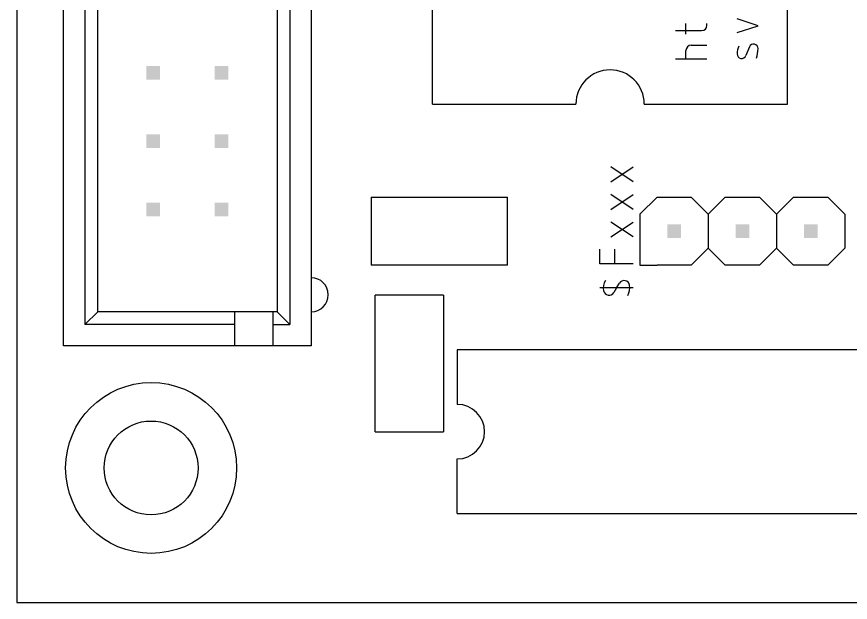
# Model space of a CAD drawing. Extents: x 0 to 47, y 0 to 89.2.
# Drawn here: x 0 to 31, y 0 to 21.79 of the extents above; entities that cross this region are included whole.
import ezdxf

# ---------------------------------------------------------------- set-up
doc = ezdxf.new("R2010")
doc.units = 0
for name, color, linetype in [('20', 30, 'CONTINUOUS'), ('21', 253, 'CONTINUOUS'), ('51', 253, 'CONTINUOUS')]:
    doc.layers.add(name, color=color, linetype=linetype)

# ---------------------------------------------------------------- blocks, each defined once
blk = doc.blocks.new('RECT')
blk.add_solid([(-0.5, -0.5), (0.5, -0.5), (-0.5, 0.5), (0.5, 0.5)])

msp = doc.modelspace()

# ---------------------------------------------------------------- linework, layer by layer
at = {"layer": '20'}
for p, q in [((0, 77), (0, 0)), ((0, 0), (47, 0))]:
    msp.add_line(p, q, dxfattribs=at)
at = {"layer": '21'}
for p, q in [((10.9538, 67.96), (10.9538, 9.54)), ((10.16, 67.1663), (10.16, 10.3337)), ((9.6838, 66.69), (9.6838, 10.81)), ((15.4623, 18.542), (15.4623, 53.848)), ((28.6703, 18.542), (28.6703, 53.848)), ((1.7462, 9.54), (1.7462, 36.6862)), ((2.54, 36.6862), (2.54, 10.3337)), ((3.0162, 10.81), (3.0162, 36.6862)), ((27.5717, 21.4566), (26.7928, 21.7163)), ((24.8878, 21.144), (24.8878, 21.5335)), ((25.6667, 21.4686), (25.6667, 21.5335)), ((26.7928, 21.197), (27.5717, 21.4566)), ((24.4983, 21.2738), (25.472, 21.2738)), ((24.8878, 20.2121), (24.8878, 20.5366)), ((25.0825, 20.7313), (25.6667, 20.7313)), ((27.2471, 20.6664), (27.1173, 20.3419)), ((25.6667, 20.2121), (24.4983, 20.2121)), ((15.4623, 18.542), (20.7963, 18.542)), ((23.3362, 18.542), (28.6703, 18.542)), ((22.9299, 15.6469), (22.1001, 16.2001)), ((22.1001, 15.6469), (22.9299, 16.2001)), ((13.1763, 15.0813), (13.1763, 12.5412)), ((13.1763, 15.0813), (18.2563, 15.0813)), ((18.2563, 12.5412), (18.2563, 15.0813)), ((22.9299, 14.6228), (22.1001, 15.176)), ((22.1001, 14.6228), (22.9299, 15.176)), ((23.8125, 15.0813), (23.1775, 14.4463)), ((23.8125, 15.0813), (25.0825, 15.0813)), ((25.0825, 15.0813), (25.7175, 14.4463)), ((25.7175, 14.4463), (26.3525, 15.0813)), ((26.3525, 15.0813), (27.6225, 15.0813)), ((27.6225, 15.0813), (28.2575, 14.4463)), ((28.2575, 14.4463), (28.8925, 15.0813)), ((28.8925, 15.0813), (30.1625, 15.0813)), ((30.1625, 15.0813), (30.7975, 14.4463)), ((23.1775, 14.4463), (23.1775, 13.1763)), ((25.7175, 14.4463), (25.7175, 13.1763)), ((28.2575, 14.4463), (28.2575, 13.1763)), ((30.7975, 14.4463), (30.7975, 13.1763)), ((22.9299, 13.5987), (22.1001, 14.1518)), ((22.1001, 13.5987), (22.9299, 14.1518)), ((21.6852, 12.594), (21.6852, 13.1471)), ((22.2384, 12.594), (22.2384, 13.1471)), ((23.1775, 13.1763), (23.1775, 12.5412)), ((25.7175, 13.1763), (25.0825, 12.5412)), ((26.3525, 12.5412), (25.7175, 13.1763)), ((28.2575, 13.1763), (27.6225, 12.5412)), ((28.8925, 12.5412), (28.2575, 13.1763)), ((30.7975, 13.1763), (30.1625, 12.5412)), ((18.2563, 12.5412), (13.1763, 12.5412)), ((22.9299, 12.594), (21.6852, 12.594)), ((23.1775, 12.5412), (23.8125, 12.5412)), ((25.0825, 12.5412), (23.8125, 12.5412)), ((27.6225, 12.5412), (26.3525, 12.5412)), ((30.1625, 12.5412), (28.8925, 12.5412)), ((22.3076, 11.699), (22.4113, 11.8718)), ((22.9299, 11.699), (21.6852, 11.699)), ((22.3076, 11.699), (22.2038, 11.5261)), ((13.335, 6.35), (13.335, 11.43)), ((15.875, 11.43), (13.335, 11.43)), ((15.875, 11.43), (15.875, 6.35)), ((3.0162, 10.81), (2.54, 10.3337)), ((8.0963, 10.81), (3.0162, 10.81)), ((9.525, 10.81), (8.0963, 10.81)), ((8.0963, 10.81), (8.0963, 10.3337)), ((9.6838, 10.81), (9.525, 10.81)), ((9.525, 10.81), (9.525, 10.3337)), ((9.6838, 10.81), (10.16, 10.3337)), ((8.0963, 10.3337), (2.54, 10.3337)), ((8.0963, 10.3337), (8.0963, 9.54)), ((9.525, 10.3337), (9.525, 9.54)), ((9.525, 10.3337), (10.16, 10.3337)), ((8.0963, 9.54), (1.7462, 9.54)), ((9.525, 9.54), (8.0963, 9.54)), ((10.9538, 9.54), (9.525, 9.54)), ((35.687, 9.398), (16.383, 9.398)), ((16.383, 9.398), (16.383, 7.366)), ((13.335, 6.35), (15.875, 6.35)), ((16.383, 3.302), (16.383, 5.334)), ((16.383, 3.302), (35.687, 3.302))]:
    msp.add_line(p, q, dxfattribs=at)
for radius in [3.1789, 1.7463]:
    msp.add_circle((5, 5), radius, dxfattribs=at)
for centre, radius, start, end in [((25.472, 21.4686), 0.1947, 270, 0), ((27.4034, 20.6039), 0.1683, 359.1819, 158.1986), ((25.0825, 20.5366), 0.1947, 90.0009, 180), ((27.5298, 20.3963), 0.7371, 155.7611, 179.1819), ((26.471, 20.6172), 1.1008, 340.209, 359.1819), ((26.9611, 20.4044), 0.1683, 179.1818, 338.1989), ((22.0663, 18.542), 1.27, 0, 180), ((10.9538, 11.445), 0.635, 270, 90), ((22.3624, 11.6937), 0.5478, 149.0366, 190.3539), ((22.5884, 11.7656), 0.2065, 10.3547, 149.0359), ((22.2527, 11.7042), 0.5478, 329.0356, 10.3548), ((22.0267, 11.6324), 0.2065, 190.3539, 329.0366), ((16.383, 6.35), 1.016, 270, 90)]:
    msp.add_arc(centre, radius, start, end, dxfattribs=at)

# ---------------------------------------------------------------- block references
at = {"layer": '21', "xscale": 0.508, "yscale": 0.508, "rotation": 270}
for p in [(5.08, 19.7), (7.62, 19.7), (5.08, 17.16), (7.62, 17.16), (5.08, 14.62), (7.62, 14.62)]:
    msp.add_blockref('RECT', p, dxfattribs=at)
at = {"layer": '51', "xscale": 0.508, "yscale": 0.508}
for p in [(24.4475, 13.8113), (26.9875, 13.8113), (29.5275, 13.8113)]:
    msp.add_blockref('RECT', p, dxfattribs=at)

doc.saveas('drawing.dxf')
